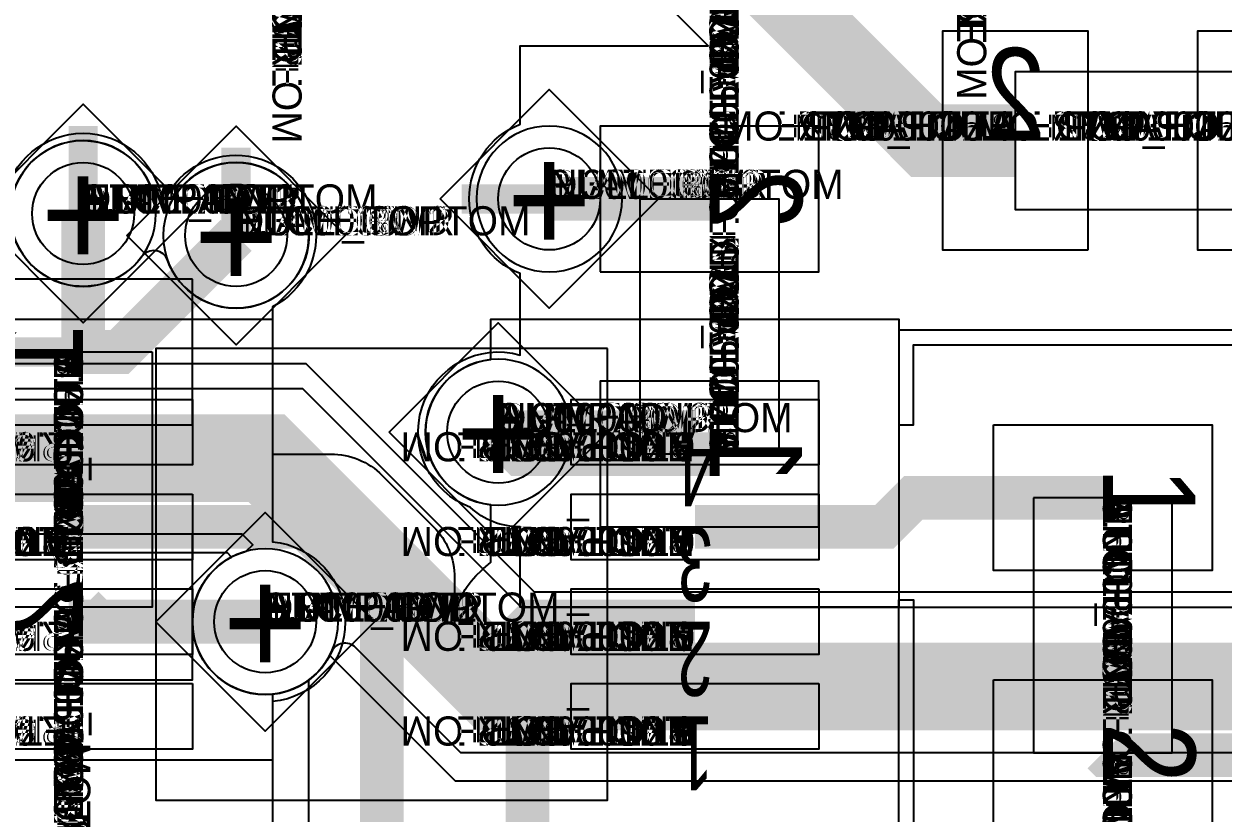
# Model space of a CAD drawing. Extents: x 0 to 323, y 0 to 320.
# Drawn here: x 60.11 to 68.34, y 232.24 to 237.66 of the extents above; entities that cross this region are included whole.
import ezdxf
from ezdxf.enums import TextEntityAlignment as Align

# ---------------------------------------------------------------- set-up
doc = ezdxf.new("R2010")
doc.units = 0
doc.header["$MEASUREMENT"] = 0
doc.layers.get('0').update_dxf_attribs({"linetype": 'CONTINUOUS'})
for name, color, linetype in [('CDN_FIGURES', 7, 'CONTINUOUS'), ('ETCH_BOTTOM', 7, 'CONTINUOUS'), ('ETCH_GND', 3, 'CONTINUOUS'), ('ETCH_INT1', 4, 'CONTINUOUS'), ('ETCH_INT2', 5, 'CONTINUOUS'), ('ETCH_PWR', 6, 'CONTINUOUS'), ('ETCH_TOP', 2, 'CONTINUOUS'), ('MANUFACTURING_NCLEGEND-1-6', 8, 'CONTINUOUS'), ('PACKAGE_GEOMETRY_ASSEMBLY_TOP', 11, 'CONTINUOUS'), ('PACKAGE_GEOMETRY_PIN_NUMBER', 9, 'CONTINUOUS')]:
    doc.layers.add(name, color=color, linetype=linetype)

# ---------------------------------------------------------------- blocks, each defined once
blk = doc.blocks.new('PAD_INFO')
for tag in ['SHAPE_TYPE', 'PAD_HEIGHT', 'PAD_LAYER', 'PAD_TYPE', 'PAD_WIDTH']:
    blk.add_attdef(tag, (0, 0), '', height=0.2)
at = {"flags": 2}
blk.add_attdef('CDN_TYPE', (0, 0), '', height=0.2, dxfattribs=at)
blk = doc.blocks.new('DRILL_INFO')
at = {"flags": 2}
blk.add_attdef('CDN_TYPE', (0, 0), '', height=0.2, dxfattribs=at)
for tag in ['FSHAPE', 'FCHAR', 'DRILL_HEIGHT', 'DIAMETER', 'PLATED', 'DRILL_WIDTH']:
    blk.add_attdef(tag, (0, 0), '', height=0.2)
blk = doc.blocks.new('VIA0700X0300')
at = {"layer": 'ETCH_BOTTOM'}
blk.add_circle((0, 0), 0.35, dxfattribs=at)
at = {"layer": 'ETCH_GND'}
blk.add_circle((0, 0), 0.35, dxfattribs=at)
at = {"layer": 'ETCH_INT1'}
blk.add_circle((0, 0), 0.35, dxfattribs=at)
at = {"layer": 'ETCH_INT2'}
blk.add_circle((0, 0), 0.35, dxfattribs=at)
at = {"layer": 'ETCH_PWR'}
blk.add_circle((0, 0), 0.35, dxfattribs=at)
at = {"layer": 'ETCH_TOP'}
blk.add_circle((0, 0), 0.35, dxfattribs=at)
ref = blk.add_blockref('PAD_INFO', (0, 0))
ref.add_attrib('PAD_LAYER', 'ETCH_TOP', (0, 0), dxfattribs={"height": 0.2})
ref.add_attrib('SHAPE_TYPE', 'NULL', (0, 0), dxfattribs={"height": 0.2})
ref.add_attrib('PAD_TYPE', 'ANTIPAD', (0, 0), dxfattribs={"height": 0.2})
ref.add_attrib('PAD_WIDTH', '0.000000', (0, 0), dxfattribs={"height": 0.2})
ref.add_attrib('PAD_HEIGHT', '0.000000', (0, 0), dxfattribs={"height": 0.2})
ref = blk.add_blockref('PAD_INFO', (0, 0))
ref.add_attrib('PAD_LAYER', 'ETCH_GND', (0, 0), dxfattribs={"height": 0.2})
ref.add_attrib('SHAPE_TYPE', 'NULL', (0, 0), dxfattribs={"height": 0.2})
ref.add_attrib('PAD_TYPE', 'ANTIPAD', (0, 0), dxfattribs={"height": 0.2})
ref.add_attrib('PAD_WIDTH', '0.000000', (0, 0), dxfattribs={"height": 0.2})
ref.add_attrib('PAD_HEIGHT', '0.000000', (0, 0), dxfattribs={"height": 0.2})
ref = blk.add_blockref('PAD_INFO', (0, 0))
ref.add_attrib('PAD_LAYER', 'ETCH_INT1', (0, 0), dxfattribs={"height": 0.2})
ref.add_attrib('SHAPE_TYPE', 'NULL', (0, 0), dxfattribs={"height": 0.2})
ref.add_attrib('PAD_TYPE', 'ANTIPAD', (0, 0), dxfattribs={"height": 0.2})
ref.add_attrib('PAD_WIDTH', '0.000000', (0, 0), dxfattribs={"height": 0.2})
ref.add_attrib('PAD_HEIGHT', '0.000000', (0, 0), dxfattribs={"height": 0.2})
ref = blk.add_blockref('PAD_INFO', (0, 0))
ref.add_attrib('PAD_LAYER', 'ETCH_INT2', (0, 0), dxfattribs={"height": 0.2})
ref.add_attrib('SHAPE_TYPE', 'NULL', (0, 0), dxfattribs={"height": 0.2})
ref.add_attrib('PAD_TYPE', 'ANTIPAD', (0, 0), dxfattribs={"height": 0.2})
ref.add_attrib('PAD_WIDTH', '0.000000', (0, 0), dxfattribs={"height": 0.2})
ref.add_attrib('PAD_HEIGHT', '0.000000', (0, 0), dxfattribs={"height": 0.2})
ref = blk.add_blockref('PAD_INFO', (0, 0))
ref.add_attrib('PAD_LAYER', 'ETCH_PWR', (0, 0), dxfattribs={"height": 0.2})
ref.add_attrib('SHAPE_TYPE', 'NULL', (0, 0), dxfattribs={"height": 0.2})
ref.add_attrib('PAD_TYPE', 'ANTIPAD', (0, 0), dxfattribs={"height": 0.2})
ref.add_attrib('PAD_WIDTH', '0.000000', (0, 0), dxfattribs={"height": 0.2})
ref.add_attrib('PAD_HEIGHT', '0.000000', (0, 0), dxfattribs={"height": 0.2})
ref = blk.add_blockref('PAD_INFO', (0, 0))
ref.add_attrib('PAD_LAYER', 'ETCH_BOTTOM', (0, 0), dxfattribs={"height": 0.2})
ref.add_attrib('SHAPE_TYPE', 'NULL', (0, 0), dxfattribs={"height": 0.2})
ref.add_attrib('PAD_TYPE', 'ANTIPAD', (0, 0), dxfattribs={"height": 0.2})
ref.add_attrib('PAD_WIDTH', '0.000000', (0, 0), dxfattribs={"height": 0.2})
ref.add_attrib('PAD_HEIGHT', '0.000000', (0, 0), dxfattribs={"height": 0.2})
ref = blk.add_blockref('PAD_INFO', (0, 0))
ref.add_attrib('PAD_LAYER', 'ETCH_TOP', (0, 0), dxfattribs={"height": 0.2})
ref.add_attrib('SHAPE_TYPE', 'NULL', (0, 0), dxfattribs={"height": 0.2})
ref.add_attrib('PAD_TYPE', 'THERMAL', (0, 0), dxfattribs={"height": 0.2})
ref.add_attrib('PAD_WIDTH', '0.000000', (0, 0), dxfattribs={"height": 0.2})
ref.add_attrib('PAD_HEIGHT', '0.000000', (0, 0), dxfattribs={"height": 0.2})
ref = blk.add_blockref('PAD_INFO', (0, 0))
ref.add_attrib('PAD_LAYER', 'ETCH_GND', (0, 0), dxfattribs={"height": 0.2})
ref.add_attrib('SHAPE_TYPE', 'NULL', (0, 0), dxfattribs={"height": 0.2})
ref.add_attrib('PAD_TYPE', 'THERMAL', (0, 0), dxfattribs={"height": 0.2})
ref.add_attrib('PAD_WIDTH', '0.000000', (0, 0), dxfattribs={"height": 0.2})
ref.add_attrib('PAD_HEIGHT', '0.000000', (0, 0), dxfattribs={"height": 0.2})
ref = blk.add_blockref('PAD_INFO', (0, 0))
ref.add_attrib('PAD_LAYER', 'ETCH_INT1', (0, 0), dxfattribs={"height": 0.2})
ref.add_attrib('SHAPE_TYPE', 'NULL', (0, 0), dxfattribs={"height": 0.2})
ref.add_attrib('PAD_TYPE', 'THERMAL', (0, 0), dxfattribs={"height": 0.2})
ref.add_attrib('PAD_WIDTH', '0.000000', (0, 0), dxfattribs={"height": 0.2})
ref.add_attrib('PAD_HEIGHT', '0.000000', (0, 0), dxfattribs={"height": 0.2})
ref = blk.add_blockref('PAD_INFO', (0, 0))
ref.add_attrib('PAD_LAYER', 'ETCH_INT2', (0, 0), dxfattribs={"height": 0.2})
ref.add_attrib('SHAPE_TYPE', 'NULL', (0, 0), dxfattribs={"height": 0.2})
ref.add_attrib('PAD_TYPE', 'THERMAL', (0, 0), dxfattribs={"height": 0.2})
ref.add_attrib('PAD_WIDTH', '0.000000', (0, 0), dxfattribs={"height": 0.2})
ref.add_attrib('PAD_HEIGHT', '0.000000', (0, 0), dxfattribs={"height": 0.2})
ref = blk.add_blockref('PAD_INFO', (0, 0))
ref.add_attrib('PAD_LAYER', 'ETCH_PWR', (0, 0), dxfattribs={"height": 0.2})
ref.add_attrib('SHAPE_TYPE', 'NULL', (0, 0), dxfattribs={"height": 0.2})
ref.add_attrib('PAD_TYPE', 'THERMAL', (0, 0), dxfattribs={"height": 0.2})
ref.add_attrib('PAD_WIDTH', '0.000000', (0, 0), dxfattribs={"height": 0.2})
ref.add_attrib('PAD_HEIGHT', '0.000000', (0, 0), dxfattribs={"height": 0.2})
ref = blk.add_blockref('PAD_INFO', (0, 0))
ref.add_attrib('PAD_LAYER', 'ETCH_BOTTOM', (0, 0), dxfattribs={"height": 0.2})
ref.add_attrib('SHAPE_TYPE', 'NULL', (0, 0), dxfattribs={"height": 0.2})
ref.add_attrib('PAD_TYPE', 'THERMAL', (0, 0), dxfattribs={"height": 0.2})
ref.add_attrib('PAD_WIDTH', '0.000000', (0, 0), dxfattribs={"height": 0.2})
ref.add_attrib('PAD_HEIGHT', '0.000000', (0, 0), dxfattribs={"height": 0.2})
ref = blk.add_blockref('PAD_INFO', (0, 0))
ref.add_attrib('PAD_LAYER', 'ETCH_TOP', (0, 0), dxfattribs={"height": 0.2})
ref.add_attrib('SHAPE_TYPE', 'CIRCLE', (0, 0), dxfattribs={"height": 0.2})
ref.add_attrib('PAD_TYPE', 'REGULAR', (0, 0), dxfattribs={"height": 0.2})
ref.add_attrib('PAD_WIDTH', '0.700000', (0, 0), dxfattribs={"height": 0.2})
ref.add_attrib('PAD_HEIGHT', '0.700000', (0, 0), dxfattribs={"height": 0.2})
ref = blk.add_blockref('PAD_INFO', (0, 0))
ref.add_attrib('PAD_LAYER', 'ETCH_GND', (0, 0), dxfattribs={"height": 0.2})
ref.add_attrib('SHAPE_TYPE', 'CIRCLE', (0, 0), dxfattribs={"height": 0.2})
ref.add_attrib('PAD_TYPE', 'REGULAR', (0, 0), dxfattribs={"height": 0.2})
ref.add_attrib('PAD_WIDTH', '0.700000', (0, 0), dxfattribs={"height": 0.2})
ref.add_attrib('PAD_HEIGHT', '0.700000', (0, 0), dxfattribs={"height": 0.2})
ref = blk.add_blockref('PAD_INFO', (0, 0))
ref.add_attrib('PAD_LAYER', 'ETCH_INT1', (0, 0), dxfattribs={"height": 0.2})
ref.add_attrib('SHAPE_TYPE', 'CIRCLE', (0, 0), dxfattribs={"height": 0.2})
ref.add_attrib('PAD_TYPE', 'REGULAR', (0, 0), dxfattribs={"height": 0.2})
ref.add_attrib('PAD_WIDTH', '0.700000', (0, 0), dxfattribs={"height": 0.2})
ref.add_attrib('PAD_HEIGHT', '0.700000', (0, 0), dxfattribs={"height": 0.2})
ref = blk.add_blockref('PAD_INFO', (0, 0))
ref.add_attrib('PAD_LAYER', 'ETCH_INT2', (0, 0), dxfattribs={"height": 0.2})
ref.add_attrib('SHAPE_TYPE', 'CIRCLE', (0, 0), dxfattribs={"height": 0.2})
ref.add_attrib('PAD_TYPE', 'REGULAR', (0, 0), dxfattribs={"height": 0.2})
ref.add_attrib('PAD_WIDTH', '0.700000', (0, 0), dxfattribs={"height": 0.2})
ref.add_attrib('PAD_HEIGHT', '0.700000', (0, 0), dxfattribs={"height": 0.2})
ref = blk.add_blockref('PAD_INFO', (0, 0))
ref.add_attrib('PAD_LAYER', 'ETCH_PWR', (0, 0), dxfattribs={"height": 0.2})
ref.add_attrib('SHAPE_TYPE', 'CIRCLE', (0, 0), dxfattribs={"height": 0.2})
ref.add_attrib('PAD_TYPE', 'REGULAR', (0, 0), dxfattribs={"height": 0.2})
ref.add_attrib('PAD_WIDTH', '0.700000', (0, 0), dxfattribs={"height": 0.2})
ref.add_attrib('PAD_HEIGHT', '0.700000', (0, 0), dxfattribs={"height": 0.2})
ref = blk.add_blockref('PAD_INFO', (0, 0))
ref.add_attrib('PAD_LAYER', 'ETCH_BOTTOM', (0, 0), dxfattribs={"height": 0.2})
ref.add_attrib('SHAPE_TYPE', 'CIRCLE', (0, 0), dxfattribs={"height": 0.2})
ref.add_attrib('PAD_TYPE', 'REGULAR', (0, 0), dxfattribs={"height": 0.2})
ref.add_attrib('PAD_WIDTH', '0.700000', (0, 0), dxfattribs={"height": 0.2})
ref.add_attrib('PAD_HEIGHT', '0.700000', (0, 0), dxfattribs={"height": 0.2})
ref = blk.add_blockref('DRILL_INFO', (0, 0))
ref.add_attrib('DIAMETER', '0.300000', (0, 0), dxfattribs={"height": 0.2})
ref.add_attrib('PLATED', 'PLATED', (0, 0), dxfattribs={"height": 0.2})
ref.add_attrib('FSHAPE', 'DIAMOND', (0, 0), dxfattribs={"height": 0.2})
ref.add_attrib('FCHAR', '+', (0, 0), dxfattribs={"height": 0.2})
ref.add_attrib('DRILL_WIDTH', '1.500000', (0, 0), dxfattribs={"height": 0.2})
ref.add_attrib('DRILL_HEIGHT', '1.500000', (0, 0), dxfattribs={"height": 0.2})
for tag in ['CDN_TYPE', 'PIN']:
    blk.add_attdef(tag, (0, 0), '', height=0.2)
at = {"flags": 2}
for tag in ['PSTKNAME', 'BBV']:
    blk.add_attdef(tag, (0, 0), '', height=0.2, dxfattribs=at)
blk = doc.blocks.new('FIGURE_DIAMOND')
at = {"layer": 'CDN_FIGURES'}
blk.add_lwpolyline([(-0.5, 0), (0, 0.5), (0.5, 0), (0, -0.5)], close=True, dxfattribs=at)
blk = doc.blocks.new('RC1000X1500TS')
at = {"layer": 'ETCH_TOP'}
blk.add_lwpolyline([(-0.5, -0.75), (-0.5, 0.75), (0.5, 0.75), (0.5, -0.75)], close=True, dxfattribs=at)
ref = blk.add_blockref('PAD_INFO', (0, 0))
ref.add_attrib('PAD_LAYER', 'ETCH_TOP', (0, 0), dxfattribs={"height": 0.2})
ref.add_attrib('SHAPE_TYPE', 'NULL', (0, 0), dxfattribs={"height": 0.2})
ref.add_attrib('PAD_TYPE', 'ANTIPAD', (0, 0), dxfattribs={"height": 0.2})
ref.add_attrib('PAD_WIDTH', '0.000000', (0, 0), dxfattribs={"height": 0.2})
ref.add_attrib('PAD_HEIGHT', '0.000000', (0, 0), dxfattribs={"height": 0.2})
ref = blk.add_blockref('PAD_INFO', (0, 0))
ref.add_attrib('PAD_LAYER', 'ETCH_GND', (0, 0), dxfattribs={"height": 0.2})
ref.add_attrib('SHAPE_TYPE', 'NULL', (0, 0), dxfattribs={"height": 0.2})
ref.add_attrib('PAD_TYPE', 'ANTIPAD', (0, 0), dxfattribs={"height": 0.2})
ref.add_attrib('PAD_WIDTH', '0.000000', (0, 0), dxfattribs={"height": 0.2})
ref.add_attrib('PAD_HEIGHT', '0.000000', (0, 0), dxfattribs={"height": 0.2})
ref = blk.add_blockref('PAD_INFO', (0, 0))
ref.add_attrib('PAD_LAYER', 'ETCH_INT1', (0, 0), dxfattribs={"height": 0.2})
ref.add_attrib('SHAPE_TYPE', 'NULL', (0, 0), dxfattribs={"height": 0.2})
ref.add_attrib('PAD_TYPE', 'ANTIPAD', (0, 0), dxfattribs={"height": 0.2})
ref.add_attrib('PAD_WIDTH', '0.000000', (0, 0), dxfattribs={"height": 0.2})
ref.add_attrib('PAD_HEIGHT', '0.000000', (0, 0), dxfattribs={"height": 0.2})
ref = blk.add_blockref('PAD_INFO', (0, 0))
ref.add_attrib('PAD_LAYER', 'ETCH_INT2', (0, 0), dxfattribs={"height": 0.2})
ref.add_attrib('SHAPE_TYPE', 'NULL', (0, 0), dxfattribs={"height": 0.2})
ref.add_attrib('PAD_TYPE', 'ANTIPAD', (0, 0), dxfattribs={"height": 0.2})
ref.add_attrib('PAD_WIDTH', '0.000000', (0, 0), dxfattribs={"height": 0.2})
ref.add_attrib('PAD_HEIGHT', '0.000000', (0, 0), dxfattribs={"height": 0.2})
ref = blk.add_blockref('PAD_INFO', (0, 0))
ref.add_attrib('PAD_LAYER', 'ETCH_PWR', (0, 0), dxfattribs={"height": 0.2})
ref.add_attrib('SHAPE_TYPE', 'NULL', (0, 0), dxfattribs={"height": 0.2})
ref.add_attrib('PAD_TYPE', 'ANTIPAD', (0, 0), dxfattribs={"height": 0.2})
ref.add_attrib('PAD_WIDTH', '0.000000', (0, 0), dxfattribs={"height": 0.2})
ref.add_attrib('PAD_HEIGHT', '0.000000', (0, 0), dxfattribs={"height": 0.2})
ref = blk.add_blockref('PAD_INFO', (0, 0))
ref.add_attrib('PAD_LAYER', 'ETCH_BOTTOM', (0, 0), dxfattribs={"height": 0.2})
ref.add_attrib('SHAPE_TYPE', 'NULL', (0, 0), dxfattribs={"height": 0.2})
ref.add_attrib('PAD_TYPE', 'ANTIPAD', (0, 0), dxfattribs={"height": 0.2})
ref.add_attrib('PAD_WIDTH', '0.000000', (0, 0), dxfattribs={"height": 0.2})
ref.add_attrib('PAD_HEIGHT', '0.000000', (0, 0), dxfattribs={"height": 0.2})
ref = blk.add_blockref('PAD_INFO', (0, 0))
ref.add_attrib('PAD_LAYER', 'ETCH_TOP', (0, 0), dxfattribs={"height": 0.2})
ref.add_attrib('SHAPE_TYPE', 'NULL', (0, 0), dxfattribs={"height": 0.2})
ref.add_attrib('PAD_TYPE', 'THERMAL', (0, 0), dxfattribs={"height": 0.2})
ref.add_attrib('PAD_WIDTH', '0.000000', (0, 0), dxfattribs={"height": 0.2})
ref.add_attrib('PAD_HEIGHT', '0.000000', (0, 0), dxfattribs={"height": 0.2})
ref = blk.add_blockref('PAD_INFO', (0, 0))
ref.add_attrib('PAD_LAYER', 'ETCH_GND', (0, 0), dxfattribs={"height": 0.2})
ref.add_attrib('SHAPE_TYPE', 'NULL', (0, 0), dxfattribs={"height": 0.2})
ref.add_attrib('PAD_TYPE', 'THERMAL', (0, 0), dxfattribs={"height": 0.2})
ref.add_attrib('PAD_WIDTH', '0.000000', (0, 0), dxfattribs={"height": 0.2})
ref.add_attrib('PAD_HEIGHT', '0.000000', (0, 0), dxfattribs={"height": 0.2})
ref = blk.add_blockref('PAD_INFO', (0, 0))
ref.add_attrib('PAD_LAYER', 'ETCH_INT1', (0, 0), dxfattribs={"height": 0.2})
ref.add_attrib('SHAPE_TYPE', 'NULL', (0, 0), dxfattribs={"height": 0.2})
ref.add_attrib('PAD_TYPE', 'THERMAL', (0, 0), dxfattribs={"height": 0.2})
ref.add_attrib('PAD_WIDTH', '0.000000', (0, 0), dxfattribs={"height": 0.2})
ref.add_attrib('PAD_HEIGHT', '0.000000', (0, 0), dxfattribs={"height": 0.2})
ref = blk.add_blockref('PAD_INFO', (0, 0))
ref.add_attrib('PAD_LAYER', 'ETCH_INT2', (0, 0), dxfattribs={"height": 0.2})
ref.add_attrib('SHAPE_TYPE', 'NULL', (0, 0), dxfattribs={"height": 0.2})
ref.add_attrib('PAD_TYPE', 'THERMAL', (0, 0), dxfattribs={"height": 0.2})
ref.add_attrib('PAD_WIDTH', '0.000000', (0, 0), dxfattribs={"height": 0.2})
ref.add_attrib('PAD_HEIGHT', '0.000000', (0, 0), dxfattribs={"height": 0.2})
ref = blk.add_blockref('PAD_INFO', (0, 0))
ref.add_attrib('PAD_LAYER', 'ETCH_PWR', (0, 0), dxfattribs={"height": 0.2})
ref.add_attrib('SHAPE_TYPE', 'NULL', (0, 0), dxfattribs={"height": 0.2})
ref.add_attrib('PAD_TYPE', 'THERMAL', (0, 0), dxfattribs={"height": 0.2})
ref.add_attrib('PAD_WIDTH', '0.000000', (0, 0), dxfattribs={"height": 0.2})
ref.add_attrib('PAD_HEIGHT', '0.000000', (0, 0), dxfattribs={"height": 0.2})
ref = blk.add_blockref('PAD_INFO', (0, 0))
ref.add_attrib('PAD_LAYER', 'ETCH_BOTTOM', (0, 0), dxfattribs={"height": 0.2})
ref.add_attrib('SHAPE_TYPE', 'NULL', (0, 0), dxfattribs={"height": 0.2})
ref.add_attrib('PAD_TYPE', 'THERMAL', (0, 0), dxfattribs={"height": 0.2})
ref.add_attrib('PAD_WIDTH', '0.000000', (0, 0), dxfattribs={"height": 0.2})
ref.add_attrib('PAD_HEIGHT', '0.000000', (0, 0), dxfattribs={"height": 0.2})
ref = blk.add_blockref('PAD_INFO', (0, 0))
ref.add_attrib('PAD_LAYER', 'ETCH_GND', (0, 0), dxfattribs={"height": 0.2})
ref.add_attrib('SHAPE_TYPE', 'NULL', (0, 0), dxfattribs={"height": 0.2})
ref.add_attrib('PAD_TYPE', 'REGULAR', (0, 0), dxfattribs={"height": 0.2})
ref.add_attrib('PAD_WIDTH', '0.000000', (0, 0), dxfattribs={"height": 0.2})
ref.add_attrib('PAD_HEIGHT', '0.000000', (0, 0), dxfattribs={"height": 0.2})
ref = blk.add_blockref('PAD_INFO', (0, 0))
ref.add_attrib('PAD_LAYER', 'ETCH_INT1', (0, 0), dxfattribs={"height": 0.2})
ref.add_attrib('SHAPE_TYPE', 'NULL', (0, 0), dxfattribs={"height": 0.2})
ref.add_attrib('PAD_TYPE', 'REGULAR', (0, 0), dxfattribs={"height": 0.2})
ref.add_attrib('PAD_WIDTH', '0.000000', (0, 0), dxfattribs={"height": 0.2})
ref.add_attrib('PAD_HEIGHT', '0.000000', (0, 0), dxfattribs={"height": 0.2})
ref = blk.add_blockref('PAD_INFO', (0, 0))
ref.add_attrib('PAD_LAYER', 'ETCH_INT2', (0, 0), dxfattribs={"height": 0.2})
ref.add_attrib('SHAPE_TYPE', 'NULL', (0, 0), dxfattribs={"height": 0.2})
ref.add_attrib('PAD_TYPE', 'REGULAR', (0, 0), dxfattribs={"height": 0.2})
ref.add_attrib('PAD_WIDTH', '0.000000', (0, 0), dxfattribs={"height": 0.2})
ref.add_attrib('PAD_HEIGHT', '0.000000', (0, 0), dxfattribs={"height": 0.2})
ref = blk.add_blockref('PAD_INFO', (0, 0))
ref.add_attrib('PAD_LAYER', 'ETCH_PWR', (0, 0), dxfattribs={"height": 0.2})
ref.add_attrib('SHAPE_TYPE', 'NULL', (0, 0), dxfattribs={"height": 0.2})
ref.add_attrib('PAD_TYPE', 'REGULAR', (0, 0), dxfattribs={"height": 0.2})
ref.add_attrib('PAD_WIDTH', '0.000000', (0, 0), dxfattribs={"height": 0.2})
ref.add_attrib('PAD_HEIGHT', '0.000000', (0, 0), dxfattribs={"height": 0.2})
ref = blk.add_blockref('PAD_INFO', (0, 0))
ref.add_attrib('PAD_LAYER', 'ETCH_BOTTOM', (0, 0), dxfattribs={"height": 0.2})
ref.add_attrib('SHAPE_TYPE', 'NULL', (0, 0), dxfattribs={"height": 0.2})
ref.add_attrib('PAD_TYPE', 'REGULAR', (0, 0), dxfattribs={"height": 0.2})
ref.add_attrib('PAD_WIDTH', '0.000000', (0, 0), dxfattribs={"height": 0.2})
ref.add_attrib('PAD_HEIGHT', '0.000000', (0, 0), dxfattribs={"height": 0.2})
ref = blk.add_blockref('DRILL_INFO', (0, 0))
ref.add_attrib('DIAMETER', '0.000000', (0, 0), dxfattribs={"height": 0.2})
ref.add_attrib('PLATED', 'PLATED', (0, 0), dxfattribs={"height": 0.2})
ref.add_attrib('FSHAPE', 'NULL', (0, 0), dxfattribs={"height": 0.2})
ref.add_attrib('DRILL_WIDTH', '0.000000', (0, 0), dxfattribs={"height": 0.2})
ref.add_attrib('DRILL_HEIGHT', '0.000000', (0, 0), dxfattribs={"height": 0.2})
ref = blk.add_blockref('PAD_INFO', (0, 0))
ref.add_attrib('PAD_LAYER', 'ETCH_TOP', (0, 0), dxfattribs={"height": 0.2})
ref.add_attrib('SHAPE_TYPE', 'RECTANGLE', (0, 0), dxfattribs={"height": 0.2})
ref.add_attrib('PAD_TYPE', 'REGULAR', (0, 0), dxfattribs={"height": 0.2})
ref.add_attrib('PAD_WIDTH', '1.000000', (0, 0), dxfattribs={"height": 0.2})
ref.add_attrib('PAD_HEIGHT', '1.500000', (0, 0), dxfattribs={"height": 0.2})
for tag in ['CDN_TYPE', 'PIN']:
    blk.add_attdef(tag, (0, 0), '', height=0.2)
at = {"flags": 2}
for tag in ['PSTKNAME', 'BBV']:
    blk.add_attdef(tag, (0, 0), '', height=0.2, dxfattribs=at)
blk = doc.blocks.new('F56')
at = {"layer": 'PACKAGE_GEOMETRY_ASSEMBLY_TOP'}
blk.add_lwpolyline([(0, -0.475), (1.75, -0.475), (1.75, 0.475), (0, 0.475)], close=True, dxfattribs=at)
at = {"layer": 'ETCH_TOP'}
ref = blk.add_blockref('RC1000X1500TS', (0, 0), dxfattribs=at)
ref.add_attrib('CDN_TYPE', 'PIN', (0, 0), dxfattribs={"height": 0.2})
ref.add_attrib('PIN', '1', (0, 0), dxfattribs={"height": 0.2})
ref = blk.add_blockref('RC1000X1500TS', (1.75, 0), dxfattribs=at)
ref.add_attrib('CDN_TYPE', 'PIN', (0, 0), dxfattribs={"height": 0.2})
ref.add_attrib('PIN', '2', (0, 0), dxfattribs={"height": 0.2})
at = {"flags": 2}
for tag in ['SYMBOL_TYPE', 'CDN_TYPE', 'REFDES']:
    blk.add_attdef(tag, (0, 0), '', height=0.2, dxfattribs=at)
blk = doc.blocks.new('RC1700X0450TS_NS')
at = {"layer": 'ETCH_TOP'}
blk.add_lwpolyline([(-0.85, -0.225), (-0.85, 0.225), (0.85, 0.225), (0.85, -0.225)], close=True, dxfattribs=at)
ref = blk.add_blockref('PAD_INFO', (0, 0))
ref.add_attrib('PAD_LAYER', 'ETCH_TOP', (0, 0), dxfattribs={"height": 0.2})
ref.add_attrib('SHAPE_TYPE', 'NULL', (0, 0), dxfattribs={"height": 0.2})
ref.add_attrib('PAD_TYPE', 'ANTIPAD', (0, 0), dxfattribs={"height": 0.2})
ref.add_attrib('PAD_WIDTH', '0.000000', (0, 0), dxfattribs={"height": 0.2})
ref.add_attrib('PAD_HEIGHT', '0.000000', (0, 0), dxfattribs={"height": 0.2})
ref = blk.add_blockref('PAD_INFO', (0, 0))
ref.add_attrib('PAD_LAYER', 'ETCH_GND', (0, 0), dxfattribs={"height": 0.2})
ref.add_attrib('SHAPE_TYPE', 'NULL', (0, 0), dxfattribs={"height": 0.2})
ref.add_attrib('PAD_TYPE', 'ANTIPAD', (0, 0), dxfattribs={"height": 0.2})
ref.add_attrib('PAD_WIDTH', '0.000000', (0, 0), dxfattribs={"height": 0.2})
ref.add_attrib('PAD_HEIGHT', '0.000000', (0, 0), dxfattribs={"height": 0.2})
ref = blk.add_blockref('PAD_INFO', (0, 0))
ref.add_attrib('PAD_LAYER', 'ETCH_INT1', (0, 0), dxfattribs={"height": 0.2})
ref.add_attrib('SHAPE_TYPE', 'NULL', (0, 0), dxfattribs={"height": 0.2})
ref.add_attrib('PAD_TYPE', 'ANTIPAD', (0, 0), dxfattribs={"height": 0.2})
ref.add_attrib('PAD_WIDTH', '0.000000', (0, 0), dxfattribs={"height": 0.2})
ref.add_attrib('PAD_HEIGHT', '0.000000', (0, 0), dxfattribs={"height": 0.2})
ref = blk.add_blockref('PAD_INFO', (0, 0))
ref.add_attrib('PAD_LAYER', 'ETCH_INT2', (0, 0), dxfattribs={"height": 0.2})
ref.add_attrib('SHAPE_TYPE', 'NULL', (0, 0), dxfattribs={"height": 0.2})
ref.add_attrib('PAD_TYPE', 'ANTIPAD', (0, 0), dxfattribs={"height": 0.2})
ref.add_attrib('PAD_WIDTH', '0.000000', (0, 0), dxfattribs={"height": 0.2})
ref.add_attrib('PAD_HEIGHT', '0.000000', (0, 0), dxfattribs={"height": 0.2})
ref = blk.add_blockref('PAD_INFO', (0, 0))
ref.add_attrib('PAD_LAYER', 'ETCH_PWR', (0, 0), dxfattribs={"height": 0.2})
ref.add_attrib('SHAPE_TYPE', 'NULL', (0, 0), dxfattribs={"height": 0.2})
ref.add_attrib('PAD_TYPE', 'ANTIPAD', (0, 0), dxfattribs={"height": 0.2})
ref.add_attrib('PAD_WIDTH', '0.000000', (0, 0), dxfattribs={"height": 0.2})
ref.add_attrib('PAD_HEIGHT', '0.000000', (0, 0), dxfattribs={"height": 0.2})
ref = blk.add_blockref('PAD_INFO', (0, 0))
ref.add_attrib('PAD_LAYER', 'ETCH_BOTTOM', (0, 0), dxfattribs={"height": 0.2})
ref.add_attrib('SHAPE_TYPE', 'NULL', (0, 0), dxfattribs={"height": 0.2})
ref.add_attrib('PAD_TYPE', 'ANTIPAD', (0, 0), dxfattribs={"height": 0.2})
ref.add_attrib('PAD_WIDTH', '0.000000', (0, 0), dxfattribs={"height": 0.2})
ref.add_attrib('PAD_HEIGHT', '0.000000', (0, 0), dxfattribs={"height": 0.2})
ref = blk.add_blockref('PAD_INFO', (0, 0))
ref.add_attrib('PAD_LAYER', 'ETCH_TOP', (0, 0), dxfattribs={"height": 0.2})
ref.add_attrib('SHAPE_TYPE', 'NULL', (0, 0), dxfattribs={"height": 0.2})
ref.add_attrib('PAD_TYPE', 'THERMAL', (0, 0), dxfattribs={"height": 0.2})
ref.add_attrib('PAD_WIDTH', '0.000000', (0, 0), dxfattribs={"height": 0.2})
ref.add_attrib('PAD_HEIGHT', '0.000000', (0, 0), dxfattribs={"height": 0.2})
ref = blk.add_blockref('PAD_INFO', (0, 0))
ref.add_attrib('PAD_LAYER', 'ETCH_GND', (0, 0), dxfattribs={"height": 0.2})
ref.add_attrib('SHAPE_TYPE', 'NULL', (0, 0), dxfattribs={"height": 0.2})
ref.add_attrib('PAD_TYPE', 'THERMAL', (0, 0), dxfattribs={"height": 0.2})
ref.add_attrib('PAD_WIDTH', '0.000000', (0, 0), dxfattribs={"height": 0.2})
ref.add_attrib('PAD_HEIGHT', '0.000000', (0, 0), dxfattribs={"height": 0.2})
ref = blk.add_blockref('PAD_INFO', (0, 0))
ref.add_attrib('PAD_LAYER', 'ETCH_INT1', (0, 0), dxfattribs={"height": 0.2})
ref.add_attrib('SHAPE_TYPE', 'NULL', (0, 0), dxfattribs={"height": 0.2})
ref.add_attrib('PAD_TYPE', 'THERMAL', (0, 0), dxfattribs={"height": 0.2})
ref.add_attrib('PAD_WIDTH', '0.000000', (0, 0), dxfattribs={"height": 0.2})
ref.add_attrib('PAD_HEIGHT', '0.000000', (0, 0), dxfattribs={"height": 0.2})
ref = blk.add_blockref('PAD_INFO', (0, 0))
ref.add_attrib('PAD_LAYER', 'ETCH_INT2', (0, 0), dxfattribs={"height": 0.2})
ref.add_attrib('SHAPE_TYPE', 'NULL', (0, 0), dxfattribs={"height": 0.2})
ref.add_attrib('PAD_TYPE', 'THERMAL', (0, 0), dxfattribs={"height": 0.2})
ref.add_attrib('PAD_WIDTH', '0.000000', (0, 0), dxfattribs={"height": 0.2})
ref.add_attrib('PAD_HEIGHT', '0.000000', (0, 0), dxfattribs={"height": 0.2})
ref = blk.add_blockref('PAD_INFO', (0, 0))
ref.add_attrib('PAD_LAYER', 'ETCH_PWR', (0, 0), dxfattribs={"height": 0.2})
ref.add_attrib('SHAPE_TYPE', 'NULL', (0, 0), dxfattribs={"height": 0.2})
ref.add_attrib('PAD_TYPE', 'THERMAL', (0, 0), dxfattribs={"height": 0.2})
ref.add_attrib('PAD_WIDTH', '0.000000', (0, 0), dxfattribs={"height": 0.2})
ref.add_attrib('PAD_HEIGHT', '0.000000', (0, 0), dxfattribs={"height": 0.2})
ref = blk.add_blockref('PAD_INFO', (0, 0))
ref.add_attrib('PAD_LAYER', 'ETCH_BOTTOM', (0, 0), dxfattribs={"height": 0.2})
ref.add_attrib('SHAPE_TYPE', 'NULL', (0, 0), dxfattribs={"height": 0.2})
ref.add_attrib('PAD_TYPE', 'THERMAL', (0, 0), dxfattribs={"height": 0.2})
ref.add_attrib('PAD_WIDTH', '0.000000', (0, 0), dxfattribs={"height": 0.2})
ref.add_attrib('PAD_HEIGHT', '0.000000', (0, 0), dxfattribs={"height": 0.2})
ref = blk.add_blockref('PAD_INFO', (0, 0))
ref.add_attrib('PAD_LAYER', 'ETCH_TOP', (0, 0), dxfattribs={"height": 0.2})
ref.add_attrib('SHAPE_TYPE', 'RECTANGLE', (0, 0), dxfattribs={"height": 0.2})
ref.add_attrib('PAD_TYPE', 'REGULAR', (0, 0), dxfattribs={"height": 0.2})
ref.add_attrib('PAD_WIDTH', '1.700000', (0, 0), dxfattribs={"height": 0.2})
ref.add_attrib('PAD_HEIGHT', '0.450000', (0, 0), dxfattribs={"height": 0.2})
ref = blk.add_blockref('PAD_INFO', (0, 0))
ref.add_attrib('PAD_LAYER', 'ETCH_GND', (0, 0), dxfattribs={"height": 0.2})
ref.add_attrib('SHAPE_TYPE', 'NULL', (0, 0), dxfattribs={"height": 0.2})
ref.add_attrib('PAD_TYPE', 'REGULAR', (0, 0), dxfattribs={"height": 0.2})
ref.add_attrib('PAD_WIDTH', '0.000000', (0, 0), dxfattribs={"height": 0.2})
ref.add_attrib('PAD_HEIGHT', '0.000000', (0, 0), dxfattribs={"height": 0.2})
ref = blk.add_blockref('PAD_INFO', (0, 0))
ref.add_attrib('PAD_LAYER', 'ETCH_INT1', (0, 0), dxfattribs={"height": 0.2})
ref.add_attrib('SHAPE_TYPE', 'NULL', (0, 0), dxfattribs={"height": 0.2})
ref.add_attrib('PAD_TYPE', 'REGULAR', (0, 0), dxfattribs={"height": 0.2})
ref.add_attrib('PAD_WIDTH', '0.000000', (0, 0), dxfattribs={"height": 0.2})
ref.add_attrib('PAD_HEIGHT', '0.000000', (0, 0), dxfattribs={"height": 0.2})
ref = blk.add_blockref('PAD_INFO', (0, 0))
ref.add_attrib('PAD_LAYER', 'ETCH_INT2', (0, 0), dxfattribs={"height": 0.2})
ref.add_attrib('SHAPE_TYPE', 'NULL', (0, 0), dxfattribs={"height": 0.2})
ref.add_attrib('PAD_TYPE', 'REGULAR', (0, 0), dxfattribs={"height": 0.2})
ref.add_attrib('PAD_WIDTH', '0.000000', (0, 0), dxfattribs={"height": 0.2})
ref.add_attrib('PAD_HEIGHT', '0.000000', (0, 0), dxfattribs={"height": 0.2})
ref = blk.add_blockref('PAD_INFO', (0, 0))
ref.add_attrib('PAD_LAYER', 'ETCH_PWR', (0, 0), dxfattribs={"height": 0.2})
ref.add_attrib('SHAPE_TYPE', 'NULL', (0, 0), dxfattribs={"height": 0.2})
ref.add_attrib('PAD_TYPE', 'REGULAR', (0, 0), dxfattribs={"height": 0.2})
ref.add_attrib('PAD_WIDTH', '0.000000', (0, 0), dxfattribs={"height": 0.2})
ref.add_attrib('PAD_HEIGHT', '0.000000', (0, 0), dxfattribs={"height": 0.2})
ref = blk.add_blockref('PAD_INFO', (0, 0))
ref.add_attrib('PAD_LAYER', 'ETCH_BOTTOM', (0, 0), dxfattribs={"height": 0.2})
ref.add_attrib('SHAPE_TYPE', 'NULL', (0, 0), dxfattribs={"height": 0.2})
ref.add_attrib('PAD_TYPE', 'REGULAR', (0, 0), dxfattribs={"height": 0.2})
ref.add_attrib('PAD_WIDTH', '0.000000', (0, 0), dxfattribs={"height": 0.2})
ref.add_attrib('PAD_HEIGHT', '0.000000', (0, 0), dxfattribs={"height": 0.2})
ref = blk.add_blockref('DRILL_INFO', (0, 0))
ref.add_attrib('DIAMETER', '0.000000', (0, 0), dxfattribs={"height": 0.2})
ref.add_attrib('PLATED', 'PLATED', (0, 0), dxfattribs={"height": 0.2})
ref.add_attrib('FSHAPE', 'NULL', (0, 0), dxfattribs={"height": 0.2})
ref.add_attrib('DRILL_WIDTH', '0.000000', (0, 0), dxfattribs={"height": 0.2})
ref.add_attrib('DRILL_HEIGHT', '0.000000', (0, 0), dxfattribs={"height": 0.2})
for tag in ['CDN_TYPE', 'PIN']:
    blk.add_attdef(tag, (0, 0), '', height=0.2)
at = {"flags": 2}
for tag in ['PSTKNAME', 'BBV']:
    blk.add_attdef(tag, (0, 0), '', height=0.2, dxfattribs=at)
blk = doc.blocks.new('F28')
at = {"layer": 'PACKAGE_GEOMETRY_ASSEMBLY_TOP'}
blk.add_lwpolyline([(0.6, -2.525), (3.7, -2.525), (3.7, 0.575), (0.6, 0.575)], close=True, dxfattribs=at)
at = {"layer": 'ETCH_TOP'}
ref = blk.add_blockref('RC1700X0450TS_NS', (0, 0), dxfattribs=at)
ref.add_attrib('CDN_TYPE', 'PIN', (0, 0), dxfattribs={"height": 0.2})
ref.add_attrib('PIN', '1', (0, 0), dxfattribs={"height": 0.2})
ref = blk.add_blockref('RC1700X0450TS_NS', (0, -1.3), dxfattribs=at)
ref.add_attrib('CDN_TYPE', 'PIN', (0, 0), dxfattribs={"height": 0.2})
ref.add_attrib('PIN', '3', (0, 0), dxfattribs={"height": 0.2})
ref = blk.add_blockref('RC1700X0450TS_NS', (0, -0.65), dxfattribs=at)
ref.add_attrib('CDN_TYPE', 'PIN', (0, 0), dxfattribs={"height": 0.2})
ref.add_attrib('PIN', '2', (0, 0), dxfattribs={"height": 0.2})
ref = blk.add_blockref('RC1700X0450TS_NS', (0, -1.95), dxfattribs=at)
ref.add_attrib('CDN_TYPE', 'PIN', (0, 0), dxfattribs={"height": 0.2})
ref.add_attrib('PIN', '4', (0, 0), dxfattribs={"height": 0.2})
ref = blk.add_blockref('RC1700X0450TS_NS', (4.3, -1.95), dxfattribs=at)
ref.add_attrib('CDN_TYPE', 'PIN', (0, 0), dxfattribs={"height": 0.2})
ref.add_attrib('PIN', '5', (0, 0), dxfattribs={"height": 0.2})
ref = blk.add_blockref('RC1700X0450TS_NS', (4.3, 0), dxfattribs=at)
ref.add_attrib('CDN_TYPE', 'PIN', (0, 0), dxfattribs={"height": 0.2})
ref.add_attrib('PIN', '8', (0, 0), dxfattribs={"height": 0.2})
ref = blk.add_blockref('RC1700X0450TS_NS', (4.3, -1.3), dxfattribs=at)
ref.add_attrib('CDN_TYPE', 'PIN', (0, 0), dxfattribs={"height": 0.2})
ref.add_attrib('PIN', '6', (0, 0), dxfattribs={"height": 0.2})
ref = blk.add_blockref('RC1700X0450TS_NS', (4.3, -0.65), dxfattribs=at)
ref.add_attrib('CDN_TYPE', 'PIN', (0, 0), dxfattribs={"height": 0.2})
ref.add_attrib('PIN', '7', (0, 0), dxfattribs={"height": 0.2})
at = {"flags": 2}
for tag in ['SYMBOL_TYPE', 'CDN_TYPE', 'REFDES']:
    blk.add_attdef(tag, (0, 0), '', height=0.2, dxfattribs=at)

msp = doc.modelspace()

# ---------------------------------------------------------------- linework, layer by layer
at = {"layer": 'ETCH_BOTTOM'}
for points, format in [([(63.3126, 240.3055, 0.5, 0.5, 0), (63.3126, 239.8448, 0.5, 0.5, 0), (66.3019, 236.8555, 0.5, 0.5, 0), (66.9126, 236.8555, 0.5, 0.5, 0)], "xyseb"), ([(69.2638, 235.5554), (66.1127, 235.5554), (66.1127, 233.6554), (63.5125, 233.6554), (63.5125, 234.2054, -0.189688), (63.1717, 234.3396, -0.961534), (63.5125, 235.3848), (63.5125, 235.9431, -0.683031), (63.5125, 236.9679), (63.5125, 237.5056), (64.8031, 237.5056), (62.8883, 239.4205, -0.198912)], "xyb"), ([(60.5126, 236.3555, 0.2, 0.2, 0), (60.5126, 236.9563, 0.2, 0.2, 0)], "xyseb"), ([(61.5626, 236.2055, 0.2, 0.2, 0), (61.5626, 236.8063, 0.2, 0.2, 0)], "xyseb"), ([(63.1118, 236.4555, 0.2, 0.2, 0), (63.7126, 236.4555, 0.2, 0.2, 0)], "xyseb"), ([(64.8126, 236.4555, 0.3, 0.3, 0), (63.7126, 236.4555, 0.3, 0.3, 0)], "xyseb"), ([(60.5126, 235.4055, 0.3, 0.3, 0), (60.5126, 236.3555, 0.3, 0.3, 0)], "xyseb"), ([(60.5126, 235.4055, 0.3, 0.3, 0), (60.7626, 235.4055, 0.3, 0.3, 0), (61.5626, 236.2055, 0.3, 0.3, 0)], "xyseb"), ([(59.1618, 235.4055, 0.2, 0.2, 0), (60.5126, 235.4055, 0.2, 0.2, 0)], "xyseb"), ([(64.8126, 234.7055, 0.3, 0.3, 0), (63.5126, 234.7055, 0.3, 0.3, 0), (63.3626, 234.8555, 0.3, 0.3, 0)], "xyseb"), ([(61.7626, 233.5555, 0.3, 0.3, 0), (60.6126, 233.5555, 0.3, 0.3, 0), (60.5126, 233.6555, 0.3, 0.3, 0)], "xyseb")]:
    msp.add_lwpolyline(points, format=format, dxfattribs=at)
msp.add_lwpolyline([(61.8127, 232.6054), (59.2125, 232.6054), (59.2125, 236.4556), (59.9717, 236.4556, -0.831918), (61.0535, 236.4556), (61.0726, 236.4556, -1.375369), (61.8127, 235.7155), (61.8127, 234.1033, -0.912717), (61.8127, 233.0077)], format="xyb", close=True, dxfattribs=at)
at = {"layer": 'ETCH_GND'}
for points in [[(63.8627, 234.8555, 1), (62.8625, 234.8555, 1)], [(62.2627, 233.5555, 1), (61.2625, 233.5555, 1)]]:
    msp.add_lwpolyline(points, format="xyb", close=True, dxfattribs=at)
at = {"layer": 'ETCH_INT1'}
for points in [[(64.2127, 236.4555, 1), (63.2125, 236.4555, 1)], [(61.0127, 236.3555, 1), (60.0125, 236.3555, 1)], [(62.0627, 236.2055, 1), (61.0625, 236.2055, 1)]]:
    msp.add_lwpolyline(points, format="xyb", close=True, dxfattribs=at)
for points, format in [([(37.371, 234.8556), (49.8619, 234.8556), (50.1797, 235.1734, -3.462228), (50.6902, 235.3276), (62.0413, 235.3276), (63.6083, 233.7606), (68.9805, 233.7606, -1.362386), (69.9347, 233.7606), (74.0955, 233.7606), (75.7005, 235.3656), (77.8141, 235.3656, -1.861624), (78.5439, 234.9621), (78.7004, 234.8056), (80.7794, 234.8056, -1.73133), (81.6458, 234.8056), (82.9794, 234.8056, -1.73133), (83.8458, 234.8056), (84.5355, 234.8056, -1.362386), (85.4897, 234.8056), (89.4855, 234.8056, -1.362386)], "xyb"), ([(99.4983, 234.3555, 0.2, 0.2, 0), (78.514, 234.3555, 0.2, 0.2, 0), (77.954, 234.9155, 0.2, 0.2, 0), (75.8869, 234.9155, 0.2, 0.2, 0), (74.2819, 233.3105, 0.2, 0.2, 0), (63.4219, 233.3105, 0.2, 0.2, 0), (61.8549, 234.8775, 0.2, 0.2, 0), (50.5203, 234.8775, 0.2, 0.2, 0), (50.0483, 234.4055, 0.2, 0.2, 0), (26.6469, 234.4055, 0.2, 0.2, 0), (26.2119, 234.8405, 0.2, 0.2, 0), (20.1333, 234.8405, 0.2, 0.2, 0), (19.1683, 233.8755, 0.2, 0.2, 0), (9.9426, 233.8755, 0.2, 0.2, 0), (8.9926, 232.9255, 0.2, 0.2, 0)], "xyseb"), ([(10.9926, 232.9255, 0.2, 0.2, 0), (11.5426, 233.4755, 0.2, 0.2, 0), (19.334, 233.4755, 0.2, 0.2, 0), (20.299, 234.4405, 0.2, 0.2, 0), (26.0462, 234.4405, 0.2, 0.2, 0), (26.4812, 234.0055, 0.2, 0.2, 0), (50.214, 234.0055, 0.2, 0.2, 0), (50.686, 234.4775, 0.2, 0.2, 0), (61.6892, 234.4775, 0.2, 0.2, 0), (63.2562, 232.9105, 0.2, 0.2, 0), (74.4476, 232.9105, 0.2, 0.2, 0), (76.0526, 234.5155, 0.2, 0.2, 0), (77.7883, 234.5155, 0.2, 0.2, 0), (78.3483, 233.9555, 0.2, 0.2, 0), (99.3326, 233.9555, 0.2, 0.2, 0)], "xyseb"), ([(99.1462, 233.5054), (78.1619, 233.5054), (77.6019, 234.0654), (76.239, 234.0654), (74.634, 232.4604), (63.0698, 232.4604), (62.206, 233.3242, -1.36261), (61.5313, 233.9989), (61.5028, 234.0274), (51.4117, 234.0274, -0.915475), (50.4912, 233.6462), (50.4004, 233.5554), (45.2897, 233.5554, -1.362386), (44.3355, 233.5554), (37.1699, 233.5554, -2.378934)], "xyb")]:
    msp.add_lwpolyline(points, format=format, dxfattribs=at)
at = {"layer": 'ETCH_INT2'}
for points in [[(63.7126, 236.9556, 1), (63.7126, 235.9554, 1)], [(61.1595, 236.5015, -3.987903), (61.0927, 236.0343, 0.598846), (60.9157, 236.0595, -3.987903), (60.9825, 236.5267, 0.598846), (61.1595, 236.5015)]]:
    msp.add_lwpolyline(points, format="xyb", close=True, dxfattribs=at)
for points, format in [([(75.3126, 233.9555, 0.3, 0.3, 0), (70.8626, 233.9555, 0.3, 0.3, 0), (70.0626, 233.1555, 0.3, 0.3, 0), (63.3126, 233.1555, 0.3, 0.3, 0), (61.8126, 234.6555, 0.3, 0.3, 0), (39.5546, 234.6555, 0.3, 0.3, 0), (38.5546, 235.6555, 0.3, 0.3, 0), (37.2319, 235.6555, 0.3, 0.3, 0), (37.1819, 235.7055, 0.3, 0.3, 0), (36.6433, 235.7055, 0.3, 0.3, 0), (36.5933, 235.6555, 0.3, 0.3, 0), (31.7626, 235.6555, 0.3, 0.3, 0), (29.9126, 233.8055, 0.3, 0.3, 0), (29.9126, 232.9555, 0.3, 0.3, 0)], "xyseb"), ([(50.7632, 235.1556), (62.0197, 235.1556), (63.5197, 233.6556), (68.876, 233.6556, 0.492004), (68.9741, 233.7829, -0.412099), (69.3265, 234.3931), (69.3316, 234.4893, -6.240364), (69.6437, 234.4729), (69.6386, 234.3767, -0.270581), (69.9526, 233.982, 0.617456), (70.1246, 233.9248), (70.6555, 234.4556), (75.1055, 234.4556)], "xyb"), ([(86.709, 231.3019), (84.5795, 233.4314), (84.5729, 233.4349, -0.073279), (84.4559, 233.5219), (84.4224, 233.5554), (80.5555, 233.5554), (79.9055, 234.2054), (76.2697, 234.2054), (76.0448, 233.9805), (77.0162, 233.0091, -1), (76.309, 232.3019), (75.1555, 233.4554), (71.0697, 233.4554), (70.2697, 232.6554), (63.1055, 232.6554), (62.3821, 233.3788, 0.524227), (62.218, 233.3489, -1.555321), (61.6201, 234.0349), (61.6324, 234.0385), (61.6774, 234.0835), (61.6055, 234.1554), (51.5096, 234.1554, 0.504558)], "xyb")]:
    msp.add_lwpolyline(points, format=format, dxfattribs=at)
at = {"layer": 'ETCH_PWR'}
for points in [[(64.2127, 236.4555, 1), (63.2125, 236.4555, 1)], [(61.0127, 236.3555, 1), (60.0125, 236.3555, 1)], [(62.0627, 236.2055, 1), (61.0625, 236.2055, 1)], [(63.8627, 234.8555, 1), (62.8625, 234.8555, 1)]]:
    msp.add_lwpolyline(points, format="xyb", close=True, dxfattribs=at)
at = {"layer": 'ETCH_TOP'}
for points, format in [([(59.0125, 235.6306), (61.8127, 235.6306), (61.8127, 234.7056), (62.2126, 234.7056, -0.198912), (62.5662, 234.5591), (62.9162, 234.2091, -0.198912), (63.0627, 233.8555), (63.0627, 233.5296, -0.191594), (63.209, 233.8691), (63.249, 233.9091, -0.041677), (63.3125, 233.9629), (63.3125, 234.3579, -0.904373), (63.3125, 235.3531), (63.3125, 235.6306), (66.1127, 235.6306), (66.1127, 234.9056), (66.2125, 234.9056), (66.2125, 235.4556), (68.8127, 235.4556)], "xyb"), ([(64.7126, 234.8555, 0.3, 0.3, 0), (63.3626, 234.8555, 0.3, 0.3, 0)], "xyseb"), ([(64.7126, 234.2055, 0.3, 0.3, 0), (66.0126, 234.2055, 0.3, 0.3, 0), (66.2126, 234.4055, 0.3, 0.3, 0), (67.5126, 234.4055, 0.3, 0.3, 0)], "xyseb"), ([(60.4126, 234.2055, 0.3, 0.3, 0), (62.2126, 234.2055, 0.3, 0.3, 0), (62.5626, 233.8555, 0.3, 0.3, 0), (62.5626, 230.7055, 0.3, 0.3, 0)], "xyseb"), ([(60.4126, 233.5555, 0.3, 0.3, 0), (61.7626, 233.5555, 0.3, 0.3, 0)], "xyseb"), ([(64.3126, 230.7055, 0.3, 0.3, 0), (64.3126, 231.1555, 0.3, 0.3, 0), (63.5626, 231.9055, 0.3, 0.3, 0), (63.5626, 233.5155, 0.3, 0.3, 0), (63.6026, 233.5555, 0.3, 0.3, 0), (64.7126, 233.5555, 0.3, 0.3, 0)], "xyseb"), ([(62.0625, 232.0056), (62.0625, 233.1553, -0.136528), (61.8127, 233.0579), (61.8127, 232.1304)], "xyb"), ([(70.5361, 232.6405, 0.3, 0.3, 0), (67.5276, 232.6405, 0.3, 0.3, 0), (67.5126, 232.6555, 0.3, 0.3, 0)], "xyseb")]:
    msp.add_lwpolyline(points, format=format, dxfattribs=at)
msp.add_lwpolyline([(64.1697, 232.0056), (64.0627, 232.1126), (64.0627, 232.1304), (66.1127, 232.1304), (66.1127, 233.7054), (66.2125, 233.7054), (66.2125, 232.0056)], close=True, dxfattribs=at)

# ---------------------------------------------------------------- block references
at = {"xscale": -1}
for p, rotation in [((66.7126, 240.9055), 90), ((64.8126, 234.7055), 270), ((60.5126, 235.4055), 90), ((60.3626, 228.9555), 270)]:
    msp.add_blockref('F56', p, dxfattribs=dict(at, rotation=rotation))
for name, p, rotation in [('F56', (61.8126, 240.6055), 270), ('F28', (64.7126, 232.9055), 180), ('F56', (67.5126, 234.4055), 270)]:
    msp.add_blockref(name, p, dxfattribs=dict(rotation=rotation))
msp.add_blockref('F56', (68.6626, 236.8555), dxfattribs=at)
at = {"layer": 'ETCH_TOP'}
for p in [(63.7126, 236.4555), (60.5126, 236.3555), (61.5626, 236.2055), (63.3626, 234.8555), (61.7626, 233.5555)]:
    msp.add_blockref('VIA0700X0300', p, dxfattribs=at)
at = {"layer": 'MANUFACTURING_NCLEGEND-1-6', "xscale": 1.5, "yscale": 1.5}
for p in [(63.7126, 236.4555), (60.5126, 236.3555), (61.5626, 236.2055), (63.3626, 234.8555), (61.7626, 233.5555)]:
    msp.add_blockref('FIGURE_DIAMOND', p, dxfattribs=at)

# ---------------------------------------------------------------- texts
at = {"layer": 'MANUFACTURING_NCLEGEND-1-6'}
for p in [(63.7126, 236.4555), (60.5126, 236.3555), (61.5626, 236.2055), (63.3626, 234.8555), (61.7626, 233.5555)]:
    msp.add_text('+', height=0.75, dxfattribs=at).set_placement(p, align=Align.MIDDLE_CENTER)
at = {"layer": 'PACKAGE_GEOMETRY_PIN_NUMBER', "text_generation_flag": 2, "width": 0.88}
msp.add_text('2', height=0.635, dxfattribs=at).set_placement((66.9126, 236.8555), align=Align.CENTER)
for s, rotation, p in [('2', 270, (64.8126, 236.4555)), ('1', 90, (60.5126, 235.4055)), ('1', 270, (64.8126, 234.7055)), ('2', 90, (60.5126, 233.6555))]:
    msp.add_text(s, height=0.635, rotation=rotation, dxfattribs=at).set_placement(p, align=Align.CENTER)
at = {"layer": 'PACKAGE_GEOMETRY_PIN_NUMBER'}
for s, height, rotation, width, p in [('5', 0.508, 180, 0.649606, (60.4126, 234.8555)), ('4', 0.508, 180, 0.649606, (64.7126, 234.8555)), ('1', 0.635, 270, 0.88, (67.5126, 234.4055)), ('6', 0.508, 180, 0.649606, (60.4126, 234.2055)), ('3', 0.508, 180, 0.649606, (64.7126, 234.2055)), ('7', 0.508, 180, 0.649606, (60.4126, 233.5555)), ('2', 0.508, 180, 0.649606, (64.7126, 233.5555)), ('8', 0.508, 180, 0.649606, (60.4126, 232.9055)), ('1', 0.508, 180, 0.649606, (64.7126, 232.9055)), ('2', 0.635, 270, 0.88, (67.5126, 232.6555))]:
    msp.add_text(s, height=height, rotation=rotation, dxfattribs=dict(at, width=width)).set_placement(p, align=Align.CENTER)

doc.saveas('drawing.dxf')
